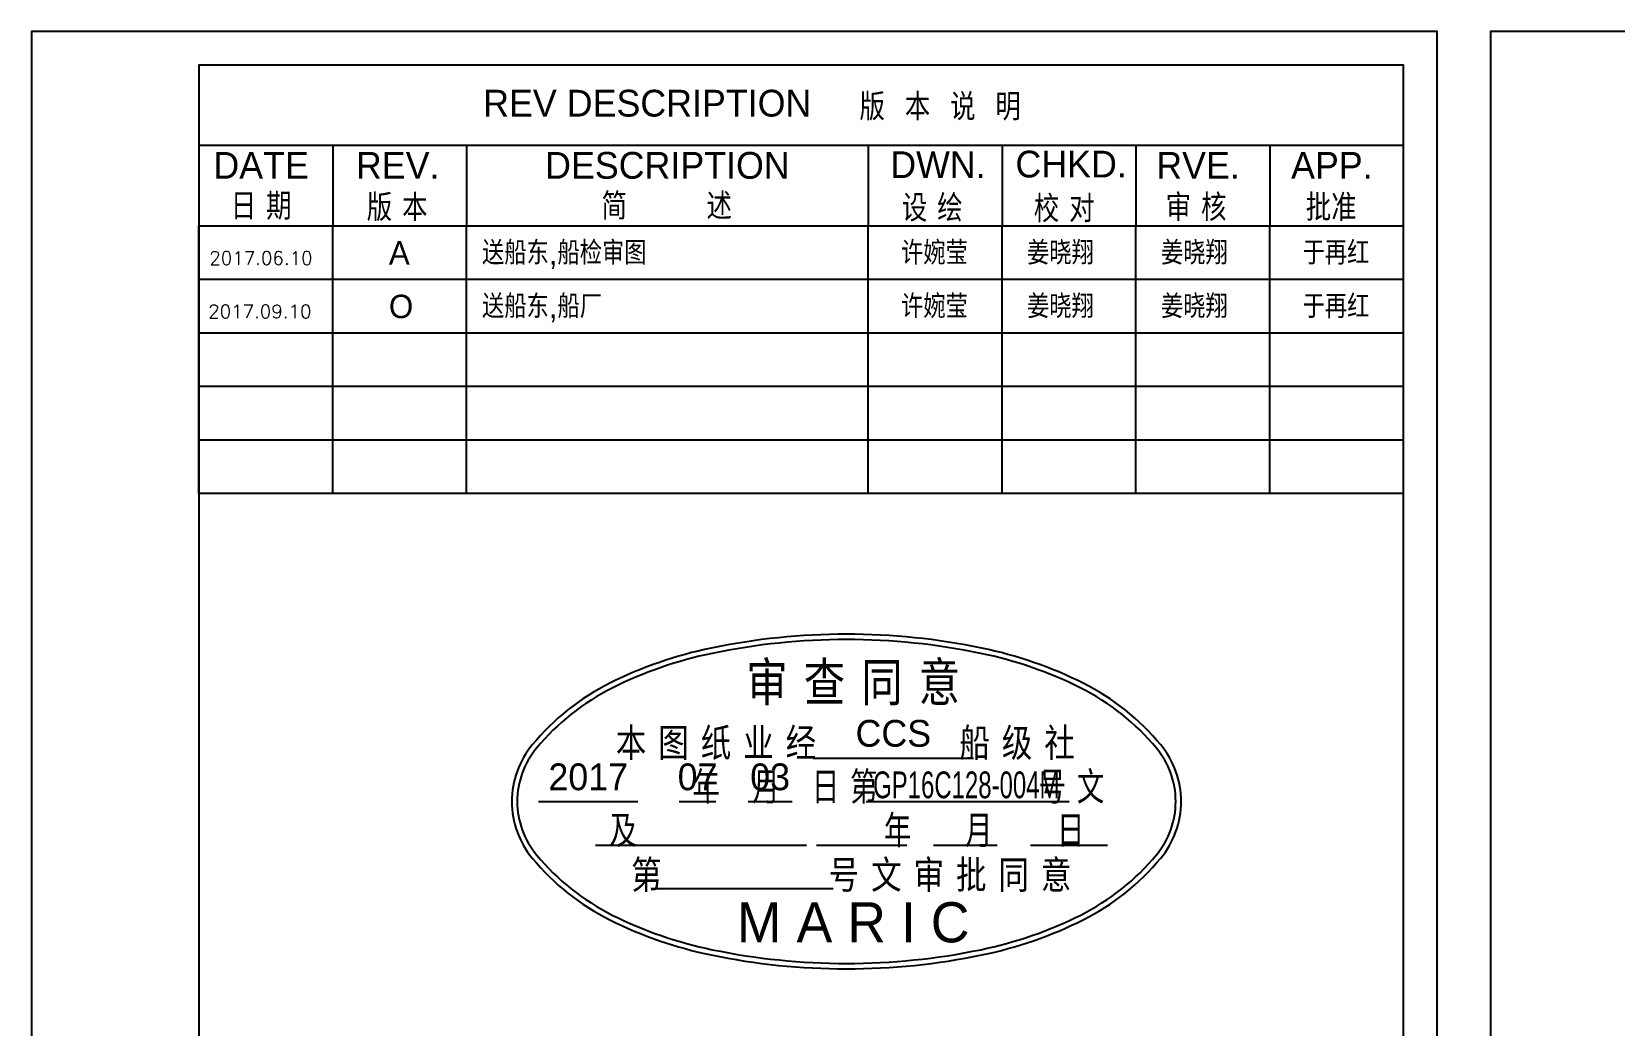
# Model space of a CAD drawing. Header units: millimetres. Extents: x 0 to 1091, y -428 to 602.
# Drawn here: x 0 to 236.5, y 148.5 to 297 of the extents above; entities that cross this region are included whole.
import ezdxf
from ezdxf.enums import TextEntityAlignment as Align

# ---------------------------------------------------------------- set-up
doc = ezdxf.new("R2010")
doc.units = ezdxf.units.MM
doc.layers.add('APPROVAL', color=7, linetype='Continuous')
doc.layers.add('TEXT', color=2, linetype='Continuous')
doc.styles.add('CHINESE', font='SHORT.shx', dxfattribs={"bigfont": 'HZDXF.shx'})
doc.styles.add('HZDXF', font='short.shx', dxfattribs={"bigfont": 'hzdxf.shx'})
doc.styles.add('HZROMANC', font='romanc', dxfattribs={"bigfont": 'hzdxf'})
doc.styles.add('ROMANS', font='ROMANS')

# ---------------------------------------------------------------- blocks, each defined once
blk = doc.blocks.new('$FRAMEA2')
at = {"color": 2, "style": 'ROMANS'}
blk.add_attdef('DATE', (1.55, 147.17), '', height=2, dxfattribs=at)
at = {"color": 2}
for tag, height, style, p in [('SHIPNO', 2.5, 'ROMANS', (165.06, -4.07)), ('BUILDER', 3, 'ROMANS', (69.21, -8.52)), ('DESIGNER', 3, 'ROMANS', (87.15, -23.27)), ('COMPANY', 3, 'ROMANS', (87.15, -23.27)), ('DRAW-NO.1', 3, 'HZROMANC', (150, -59.4))]:
    blk.add_attdef(tag, text='', height=height, dxfattribs=dict(at, style=style)).set_placement(p, align=Align.MIDDLE)
at = {"color": 2, "style": 'HZDXF'}
for tag, height, p in [('STANDBY5', 4, (163.71, -24.34)), ('STAGE', 4, (134.75, -39.66)), ('T-AREA', 2.5, (138.22, -92.8)), ('TOTAL-PAGE', 2.5, (157.69, -93.12)), ('PAGE-NUMBER', 2.5, (172.65, -93.19)), ('STANDBY2', 4, (134.26, -103.97)), ('STANDBY3', 4, (165.96, -103.97))]:
    blk.add_attdef(tag, text='', height=height, dxfattribs=at).set_placement(p, align=Align.CENTER)
at = {"color": 2, "linetype": 'Continuous', "style": 'HZDXF'}
blk.add_attdef('AREA', text='', height=3, dxfattribs=at).set_placement((162.98, -113.6), align=Align.CENTER)
blk = doc.blocks.new('$frame_ver')
at = {"color": 3}
for p, q in [((-180, 0), (-180, -24)), ((0, -12), (-180, -12)), ((-180, -24), (0, -24))]:
    blk.add_line(p, q, dxfattribs=at)
for p, q in [((-160, -12), (-160, -24)), ((-140, -12), (-140, -24)), ((-80, -12), (-80, -24)), ((-60, -12), (-60, -24)), ((-40, -12), (-40, -24)), ((-20, -12), (-20, -24))]:
    blk.add_line(p, q)
at = {"layer": 'TEXT', "color": 2, "style": 'HZDXF'}
for s, p in [('REV DESCRIPTION', (-113.01, -7.69)), ('版  本  说  明', (-69.24, -8.25)), ('DATE', (-170.71, -16.98)), ('REV.', (-150.3, -16.98)), ('DESCRIPTION', (-110, -16.98)), ('DWN.', (-69.57, -16.88)), ('CHKD.', (-49.67, -16.79)), ('RVE.', (-30.71, -16.98)), ('APP.', (-10.71, -16.98)), ('日 期', (-170.71, -23.11)), ('版 本', (-150.38, -23.3)), ('简        述', (-110.1, -23.1)), ('审 核', (-31, -23.29)), ('批准', (-10.81, -23.29)), ('设 绘', (-70.43, -23.38)), ('校 对', (-50.71, -23.48))]:
    blk.add_text(s, height=4, dxfattribs=at).set_placement(p, align=Align.CENTER)
blk = doc.blocks.new('A$C0D4004CB')
at = {"color": 4}
for p, q in [((-5, 31.5), (19, 31.5)), ((-46, 25), (-31.17, 25)), ((-25, 25), (-19.5, 25)), ((-14.69, 25), (-8.13, 25)), ((2.95, 25), (33.28, 25)), ((-37.5, 18.5), (-6, 18.5)), ((-4.5, 18.5), (9, 18.5)), ((13, 18.5), (22.5, 18.5)), ((27.5, 18.5), (39, 18.5)), ((-29, 12), (-2, 12))]:
    blk.add_line(p, q, dxfattribs=at)
at = {"color": 1}
blk.add_lwpolyline([(0, 0, 0.051099), (20.22, 2.07, 0.064948), (35.36, 7.32, 0.104203), (46.95, 16.53, 0.174705), (50, 25, 0.174705), (46.95, 33.47, 0.104203), (35.36, 42.68, 0.064948), (20.22, 47.93, 0.051099), (0, 50, 0.051099), (-20.22, 47.93, 0.064948), (-35.36, 42.68, 0.104203), (-46.95, 33.47, 0.174705), (-50, 25, 0.174705), (-46.95, 16.53, 0.104203), (-35.36, 7.32, 0.064948), (-20.22, 2.07, 0.051099)], format="xyb", close=True, dxfattribs=at)
at = {"color": 7}
blk.add_lwpolyline([(0, 0.8, 0.051099), (20.06, 2.86, 0.064948), (35, 8.04, 0.104203), (46.33, 17.04, 0.174705), (49.2, 25, 0.174705), (46.33, 32.96, 0.104203), (35, 41.96, 0.064948), (20.06, 47.14, 0.051099), (0, 49.2, 0.051099), (-20.06, 47.14, 0.064948), (-35, 41.96, 0.104203), (-46.33, 32.96, 0.174705), (-49.2, 25, 0.174705), (-46.33, 17.04, 0.104203), (-35, 8.04, 0.064948), (-20.06, 2.86, 0.051099)], format="xyb", close=True, dxfattribs=at)
at = {"color": 2, "style": 'CHINESE'}
for s, height, p in [('审 查 同 意', 6.5, (1, 39.37)), ('本 图 纸 业 经            船 级 社', 4.8, (-0.18, 31.22)), ('第              号 文 审 批 同 意', 4.8, (0.71, 11.49))]:
    blk.add_text(s, height=height, dxfattribs=at).set_placement(p, align=Align.CENTER)
at = {"color": 2, "style": 'CHINESE', "width": 0.9}
for s, p in [('  年   月   日 第               号 文', (6.15, 24.68)), ('及                       年     月      日', (0.06, 18.17))]:
    blk.add_text(s, height=4.8, dxfattribs=at).set_placement(p, align=Align.CENTER)
at = {"color": 3, "style": 'CHINESE'}
blk.add_text('M A R I C', height=6, dxfattribs=at).set_placement((1, 3.95), align=Align.CENTER)
at = {"color": 2, "style": 'CHINESE', "width": 1}
for tag, p in [('船级社名称', (7, 31.99)), ('船级社退审时间/年', (-38.58, 25.49)), ('船级社退审时间/月', (-22.25, 25.49)), ('船级社退审时间/日', (-11.41, 25.49)), ('船东', (-21.75, 18.99)), ('船东退审时间/年', (2.25, 18.99)), ('船东退审时间/月', (17.75, 18.99)), ('船东退审时间/日', (33.25, 18.99)), ('船东文号', (-15.5, 12.49))]:
    blk.add_attdef(tag, text='', height=4, dxfattribs=at).set_placement(p, align=Align.BOTTOM_CENTER)
at = {"color": 2, "style": 'CHINESE', "width": 1.180736}
blk.add_attdef('船级社文号', text='', height=4, dxfattribs=at).set_placement((3.97, 25.49), (31.84, 25.49), align=Align.FIT)

msp = doc.modelspace()

# ---------------------------------------------------------------- linework, layer by layer
at = {"color": 3}
for p, q in [((25, 228), (25, 268)), ((205, 228), (25, 228))]:
    msp.add_line(p, q, dxfattribs=at)
for p, q in [((45, 228), (45, 268)), ((65, 228), (65, 268)), ((125, 228), (125, 268)), ((145, 228), (145, 268)), ((165, 228), (165, 268)), ((185, 228), (185, 268)), ((25, 260), (205, 260)), ((25, 252), (205, 252)), ((25, 244), (205, 244)), ((25, 236), (205, 236))]:
    msp.add_line(p, q)
at = {"color": 7, "linetype": 'Continuous'}
for points in [[(0, 0), (210, 0), (210, 297), (0, 297)], [(218, 0), (428, 0), (428, 297), (218, 297)]]:
    msp.add_lwpolyline(points, close=True, dxfattribs=at)
at = {"color": 1, "linetype": 'Continuous'}
msp.add_lwpolyline([(25, 5), (205, 5), (205, 292), (25, 292)], close=True, dxfattribs=at)

# ---------------------------------------------------------------- block references
at = {"color": 3}
msp.add_blockref('$frame_ver', (205, 292), dxfattribs=at)
ref = msp.add_blockref('$FRAMEA2', (25, 115))
ref.add_attrib('DESIGNER', '中国船舶工业集团公司第七0八研究所', dxfattribs={"color": 2, "height": 4, "style": 'HZDXF'}).set_placement((112.15, 91.73), align=Align.MIDDLE)
ref.add_attrib('STAGE', '详细设计', dxfattribs={"color": 2, "height": 4, "style": 'HZDXF'}).set_placement((159.75, 75.34), align=Align.CENTER)
ref.add_attrib('DRAW-NO.1', 'M50268-494-001', dxfattribs={"color": 2, "height": 3, "style": 'HZROMANC'}).set_placement((175, 55.6), align=Align.MIDDLE)
ref.add_attrib('AREA', '0.06', dxfattribs={"color": 2, "linetype": 'Continuous', "height": 3, "style": 'HZDXF'}).set_placement((187.98, 1.4), align=Align.CENTER)
ref.add_attrib('T-AREA', '0.73', dxfattribs={"color": 2, "height": 2.5, "style": 'HZDXF'}).set_placement((163.22, 22.2), align=Align.CENTER)
ref.add_attrib('TOTAL-PAGE', '10', dxfattribs={"color": 2, "height": 2.5, "style": 'HZDXF'}).set_placement((182.69, 21.88), align=Align.CENTER)
ref.add_attrib('PAGE-NUMBER', '1', dxfattribs={"color": 2, "height": 2.5, "style": 'HZDXF'}).set_placement((197.65, 21.81), align=Align.CENTER)
ref.add_attrib('DATE', '2017.06.10', (26.55, 262.17), dxfattribs={"color": 2, "height": 2, "style": 'ROMANS'})
at = {"layer": 'APPROVAL'}
ref = msp.add_blockref('A$C0D4004CB', (121.76, 156.95), dxfattribs=at)
ref.add_attrib('船级社名称', 'CCS', dxfattribs={"layer": '0', "color": 2, "height": 4, "style": 'CHINESE', "width": 1}).set_placement((128.76, 188.94), align=Align.BOTTOM_CENTER)
ref.add_attrib('船级社退审时间/年', '2017', dxfattribs={"layer": '0', "color": 2, "height": 4, "style": 'CHINESE', "width": 1}).set_placement((83.17, 182.44), align=Align.BOTTOM_CENTER)
ref.add_attrib('船级社退审时间/月', '07', dxfattribs={"layer": '0', "color": 2, "height": 4, "style": 'CHINESE', "width": 1}).set_placement((99.51, 182.44), align=Align.BOTTOM_CENTER)
ref.add_attrib('船级社退审时间/日', '03', dxfattribs={"layer": '0', "color": 2, "height": 4, "style": 'CHINESE', "width": 1}).set_placement((110.35, 182.44), align=Align.BOTTOM_CENTER)
ref.add_attrib('船级社文号', 'GP16C128-004M', dxfattribs={"layer": '0', "color": 2, "height": 4, "style": 'CHINESE', "width": 0.776915}).set_placement((125.73, 182.44), (153.59, 182.44), align=Align.FIT)

# ---------------------------------------------------------------- texts
at = {"color": 2}
for s, height, style, p in [('A', 3.5, 'CHINESE', (53.38, 262.19)), ('送船东,船检审图', 3.5, 'CHINESE', (67.3, 262.19)), ('许婉莹', 3.5, 'CHINESE', (129.92, 262.19)), ('姜晓翔', 3.5, 'CHINESE', (148.75, 262.19)), ('姜晓翔', 3.5, 'CHINESE', (168.75, 262.19)), ('于再红', 3.5, 'CHINESE', (189.92, 262.19)), ('送船东,船厂', 3.5, 'CHINESE', (67.3, 254.19)), ('许婉莹', 3.5, 'CHINESE', (129.92, 254.19)), ('姜晓翔', 3.5, 'CHINESE', (148.75, 254.19)), ('姜晓翔', 3.5, 'CHINESE', (168.75, 254.19)), ('于再红', 3.5, 'CHINESE', (189.92, 254.19)), ('2017.09.10', 2, 'ROMANS', (26.38, 254.19)), ('O', 3.5, 'CHINESE', (53.38, 254.19))]:
    msp.add_text(s, height=height, dxfattribs=dict(at, style=style)).set_placement(p)

doc.saveas('drawing.dxf')
